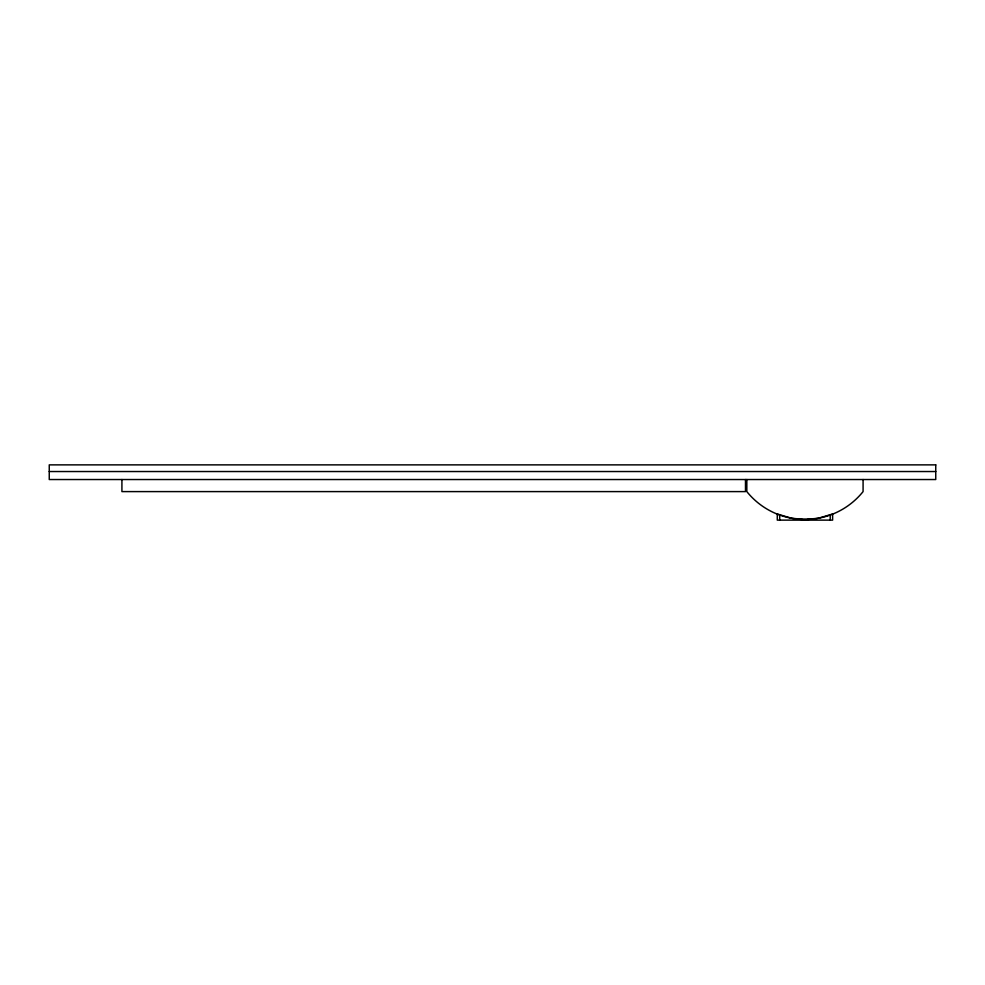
<?xml version="1.0" encoding="UTF-8"?>
<svg xmlns="http://www.w3.org/2000/svg" width="985" height="985" viewBox="0 0 985 985"><rect width="100%" height="100%" fill="white"/><g stroke="black" fill="none" stroke-linecap="round" stroke-linejoin="round"><path stroke-width="1.48" d="M804.954 519.464L818.215 518.282L832.62 513.998L832.62 520.129L777.288 520.129L777.288 513.998L791.694 518.282L804.954 519.464L804.954 520.129M49.25 471.532L935.75 471.532M863.082 479.535L863.082 491.601A74.577 74.577 0 0 1 746.827 491.601L746.827 479.535M830.207 514.983L830.207 520.129M808.279 519.169L808.279 520.129M801.63 519.169L801.63 520.129M779.714 514.983L779.714 520.129M745.485 479.535L745.485 491.601L121.918 491.601L121.918 479.535M935.75 464.871L49.25 464.871L49.25 479.535L935.75 479.535L935.75 464.871"/></g></svg>
